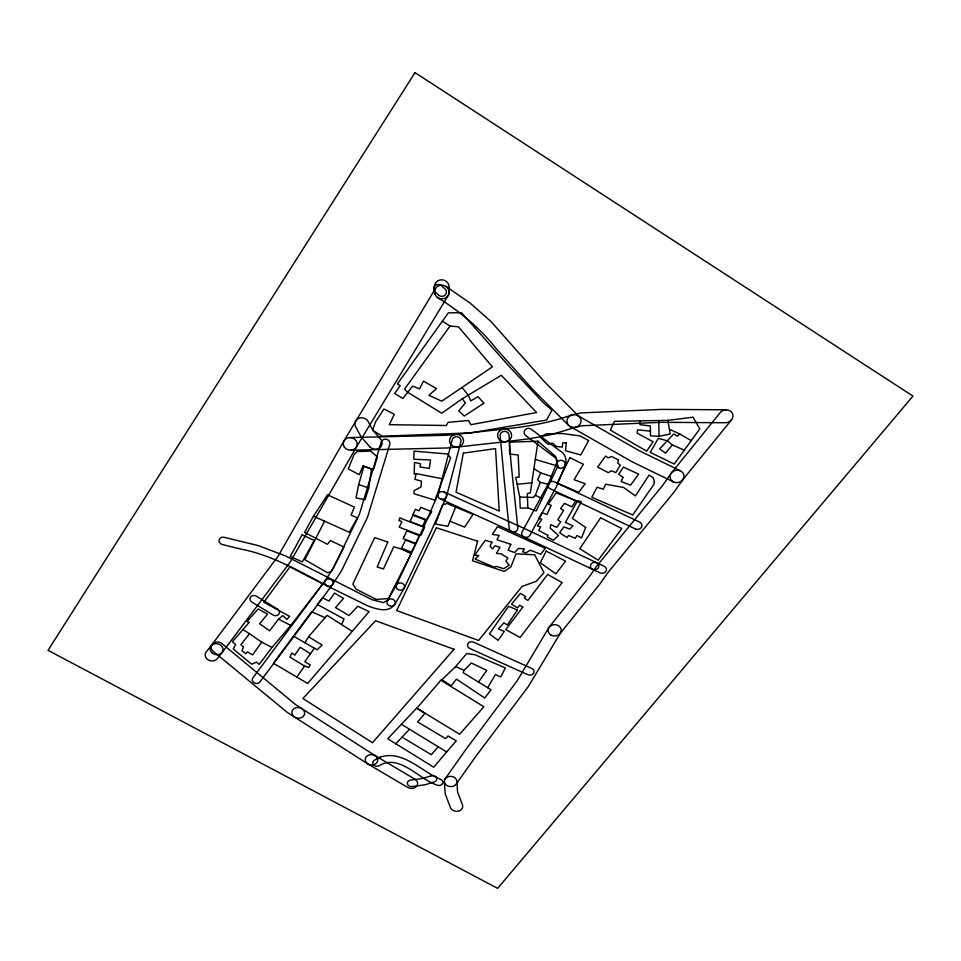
<?xml version="1.0" encoding="UTF-8"?>
<svg xmlns="http://www.w3.org/2000/svg" width="961" height="961" viewBox="0 0 961 961"><rect width="100%" height="100%" fill="white"/><g stroke="black" fill="none" stroke-linecap="round" stroke-linejoin="round"><path stroke-width="1.44" d="M640.17 420.726L639.954 424.666L650.333 425.987L650.549 435.874L659.102 436.306L670.189 433.988L667.955 420.365L614.439 421.338L610.367 430.132L646.669 451.153L653.108 441.748L637.203 433.219L637.455 429.819L649.924 431.093M527.853 507.913L527.301 493.702L530.316 492.837L537.98 441.207L509.402 442.168L509.642 454.048L518.183 454.985L519.168 477.112L515.757 477.401L519.745 497.065L520.249 508.153L527.853 507.913L536.226 510.952L557.897 466.157L555.554 456.415L537.98 441.207M368.736 487.9L371.535 469.172L363.883 466.349L358.657 484.584L356.05 497.918L365.036 499.78L368.736 487.9L358.657 484.584M416.113 473.581L414.924 479.323L421.338 481.149L421.038 486.999L414.071 490.639L414.023 493.762L434.997 500.188L450.601 457.929L447.826 454L414.023 451.141L413.783 459.274L430.564 459.935L429.303 468.331L419.945 467.034L420.69 463.875L414.527 462.421L414.191 474.121L416.113 473.581L442.444 478.77M438.012 494.531L452.235 439.754A4.445 4.012 3.8 0 1 457.568 436.823A4.445 4.012 3.8 0 1 460.872 441.7L446.517 496.417A4.373 3.892 4.4 0 1 439.273 498.266A4.373 3.892 4.4 0 1 440.991 491.72A4.373 3.892 4.4 0 1 446.517 496.417M556.623 463.298L557.236 461.256L556.347 458.493L525.679 435.549A4.457 4.048 -1.7 0 1 525.126 429.855A4.457 4.048 -1.7 0 1 531.409 429.315L559.434 450.493C564.828 452.931 567.531 459.863 565.164 465.256M519.745 497.065L533.487 497.45L535.349 495.371L540.214 482.326L537.583 479.791L540.743 472.956L534.1 468.74M455.55 507.324L447.862 526.304L435.453 524.033L442.54 504.957L447.141 503.468L473.04 514.339L464.656 527.121L449.916 521.222M556.743 462.962L548.299 483.827L522.099 531.938A4.324 3.808 -0.7 0 0 524.129 537.019A4.324 3.808 -0.7 0 0 529.907 535.229L556.287 487.011L565.044 465.592M478.518 682.07L486.759 670.43L471.322 663.006L464.091 670.358L463.13 672.664L491.083 689.758L484.68 697.998L456.463 679.139L451.31 685.722L441.892 679.799L455.634 666.574L466.71 653.492L474.89 654.705L505.366 667.967L500.693 676.976L495.42 674.526L487.695 687.68M438.192 493.99L423.14 528.346L396.4 585.045M446.324 496.945L431.141 531.373L404.257 588.024A4.252 3.676 6.1 0 1 396.977 588.709A4.252 3.676 6.1 0 1 399.752 582.871A4.252 3.676 6.1 0 1 404.257 588.024M341.744 624.109L344.062 619.016L317.358 604.493L322.524 597.754L328.89 601.045L334.536 593.081L343.497 598.355L335.533 607.568L349.047 615.581L357.732 606.271L369.12 611.592L307.664 683.475L273.417 663.234L311.58 611.785L325.094 617.647L327.088 615.328L351.714 631.077M324.59 521.174L304.865 559.734L327.461 572.696L331.293 571.567L344.002 547.073L330.488 540.587L327.473 544.298L304.565 532.442L313.478 516.189L327.509 494.807L354.393 507.084L351.053 515.084L357.36 517.895L349.336 532.274L313.478 516.189M396.521 584.817L387.355 600.829A4.228 3.64 6.4 0 0 390.995 606.175A4.228 3.64 6.4 0 0 395.067 601.286A4.228 3.64 6.4 0 0 388.124 599.904L383.463 602.607L372.111 599.736L285.573 555.963L258.353 545.632L224.189 537.307A4.324 3.736 15.4 0 0 219.132 539.89A4.324 3.736 15.4 0 0 222.471 544.563L240.358 548.983C271.47 554.845 299.123 571.086 326.752 585.742L368.616 606.271C376.652 608.986 387.571 612.986 394.166 605.166M394.947 604.241L404.137 588.252M435.441 288.552L344.05 440.751L278.089 556.191L210.915 646.068M548.743 627.773L517.078 680.941L465.46 750.036L445.135 778.842M448.186 295.471L356.411 447.081L290.078 562.233L222.303 652.339M304.913 642.777L308.553 636.735L325.094 617.647M560.551 632.879L528.31 686.538L476.344 755.646L456.103 784.152A6.319 5.153 3 0 1 445.856 784.789A6.319 5.153 3 0 1 448.282 776.656A6.319 5.153 3 0 1 456.931 781.353L457.52 791.768L462.409 804.753A6.271 5.069 2.7 0 1 458.457 811.108A6.271 5.069 2.7 0 1 450.529 807.793L445.219 793.798L444.318 781.629M325.13 580.684L333.635 567.627L359.402 514.231L381.241 442.012A4.433 4 8.9 0 1 386.682 439.357A4.433 4 8.9 0 1 389.782 444.366L367.498 517.27L341.383 571.038L332.566 584.564M671.126 473.28L662.682 485.389L596.625 566.257L588.985 577.261L549.212 627.101M296.661 677.325L304.529 666.093L308.853 667.487L310.247 664.856L304.817 661.709L314.367 648.279L317.37 649.72L322.067 645.047L308.553 636.735M682.887 479.563L673.901 492.308L607.808 572.708L600.169 583.639L560.083 633.551M261.668 642.14L252.635 654.958L247.445 651.858L245.752 653.732L242.028 650.777L243.457 646.885L240.899 644.711L249.536 633.695L261.668 642.14L272.047 647.414L290.763 625.419L322.836 583.892L289.934 566.858L263.819 602.223L289.633 616.385L286.834 619.389L282.762 615.581L278.522 619.136L269.609 630.8L259.686 623.749L267.482 614.091L258.197 608.962L246.917 621.623L249.295 622.235L232.346 641.756L235.625 644.507L233.223 648.927L251.71 664.219L256.503 662.093L259.158 664.411L272.047 647.414M684.544 450.265L672.28 444.919L667.511 440.835L658.297 438.372L650.237 452.415L674.202 464.079L699.788 428.87L693.049 417.17L667.955 420.365M442.372 321.214L448.391 312.818L461.46 312.709L509.186 366.429L542.665 401.986L551.938 410.191L546.581 420.017L470.77 432.906L382.286 436.186L372.592 430.312L375.511 421.939L383.92 409.014L394.334 414.287L389.313 424.678L446.264 425.507L448.09 422.335L468.524 420.474L470.866 424.702L536.61 412.521L501.294 375.295L462.253 398.767L441.736 413.23L407.44 392.112L404.509 389.205L450.024 326.055L458.469 326.812L492.38 366.886L441.76 401.169L428.966 395.343L436.51 388.556L423.465 381.181L419.501 388.917L412.593 386.13L402.827 398.515L394.611 393.433L400.184 385.673L397.361 383.932L442.372 321.214L450.024 326.055M325.25 580.516L252.815 677.998A4.132 3.448 11.2 0 0 254.221 682.827A4.132 3.448 11.2 0 0 259.866 681.986L332.446 584.744M731.513 419.885L682.442 480.128M672.28 444.919L665.613 453.099L659.582 448.919L673.817 433.904L677.445 436.222L679.667 433.94L691.319 440.715M211.168 645.72L206.098 652.147A6.595 5.502 13.3 0 0 208.249 659.919A6.595 5.502 13.3 0 0 217.234 658.729L222.027 652.687M446.637 751.946L433.747 767.226L387.727 738.757L416.678 708.113L425.014 713.278L417.651 721.939L445.676 738.661L448.006 735.934L456.259 740.859L446.637 751.946L401.362 724.246M438.108 746.865L431.297 754.673L402.034 737.147L395.632 743.934M671.571 472.716L720.161 412.665A7.171 6.403 -15.2 0 1 732.33 413.242A7.171 6.403 -15.2 0 1 725.387 422.732L661.372 422.311L581.958 425.759L575.651 427.273M402.034 737.147L409.302 729.471M571.843 414.948C549.86 422.816 526.82 426.792 503.648 429.074M576.095 427.152L551.482 434.54L529.451 438.757L505.558 441.7M572.288 414.84L580.816 412.93L661.468 409.398L726.3 409.794M455.61 434.42L503.744 429.062M457.496 447.021L505.462 441.712M517.318 484.272L532.118 482.806M455.73 434.408L446.372 435.285L349.792 437.579M457.364 447.033L447.249 447.97L350.669 450.228M540.214 482.326L548.911 484.464M669.409 429.243L679.667 433.94M535.409 459.442L557.897 466.157M540.743 472.956L552.359 476.704M680.328 470.794L639.654 450.925L577.933 415.657M673.709 482.038L632.17 461.809L570.017 426.444M455.634 666.574L464.091 670.358M440.318 498.927L524.045 536.983L592.36 569.272M444.21 492.02L528.033 530.208L596.949 562.87M535.349 495.371L542.4 498.639M596.745 562.762L604.241 566.269A4.3 3.736 -4.6 0 1 605.898 571.314A4.3 3.736 -4.6 0 1 600.06 572.864L592.565 569.38M278.522 619.136L290.763 625.419M293.513 636.134L314.367 648.279M367.943 763.995L407.776 787.467A6.307 5.141 4.4 0 0 416.533 786.374A6.307 5.141 4.4 0 0 414.936 779.179L375.066 755.598M304.529 666.093L289.922 657.084L291.784 653L294.799 655.138L300.132 647.27L310.487 653.744M243.145 629.755L249.536 633.695M367.787 763.899L294.534 717.05M375.222 755.694L301.958 708.665M294.546 717.062L287.135 712.293L213.342 651.402A6.607 5.526 13.2 0 1 212.898 643.498A6.607 5.526 13.2 0 1 222.159 643.75L295.507 704.545L301.946 708.653M437.567 297.562C459.923 311.376 480.272 328.314 496.537 349.047L533.86 390.646L568.72 425.447M446.072 286.45L470.373 303.292L491.155 321.719L544.563 381.877L579.243 416.678M462.265 387.739L468.331 395.283L470.698 400.893L478.037 396.689L483.96 403.188L464.271 416.017L458.733 410.948L465.376 402.875L462.253 398.767M658.705 420.834L659.102 436.306M448.583 294.691A21.526 20.301 9.1 0 0 449.075 286.786A7.316 6.919 7.4 0 0 441.7 279.807A7.316 6.919 7.4 0 0 434.444 286.702A21.526 20.337 5.5 0 0 435.093 294.619M566.341 442.913L565.476 450.709L580.768 454.937L588.612 440.618L580.324 435.958L562.185 433.507L546.497 433.783L540.154 437.051L548.118 444.342L552.407 443.033L556.539 446.457L562.173 447.129L562.846 442.697L566.341 442.913M547.758 535.325L547.458 537.043L553.488 540.214L558.509 535.457L550.148 528.082L550.749 524.646L556.779 527.349L560.719 521.835L557.812 519.781L563.602 510.375L560.611 508.621L564.503 503.348L571.987 506.867L575.807 500.609L556.179 492.885L548.238 504.093L551.206 505.342L547.001 514.447L541.968 512.754L538.953 518.327L541.776 519.396L537.391 525.943L540.647 526.784L538.701 530.412L547.758 535.325M463.322 453.136L456.055 492.224L499.252 511.084L495.54 448.631L463.322 453.136M654.453 481.881L653.66 484.74L632.746 514.976L591.796 497.269L597.057 487.239L603.304 489.221L605.694 484.236L623.509 487.443L635.437 495.912L648.999 475.154L653.216 477.713L654.453 481.881M618.44 459.971L617.731 463.022L620.301 465.088L615.833 472.572L611.316 470.794L608.337 472.68L597.658 467.082L605.538 456.079L608.205 457.808L611.604 456.499L618.44 459.971M477.617 541.175L472.512 560.756L504.201 571.459L510.868 566.858L516.057 553.824L534.676 554.785L543.962 572.66L536.298 581.297L522.099 586.378L478.602 640.482L396.689 610.559L436.366 527.745L477.617 541.175M377.108 457.736L373.493 469.737L362.994 465.785L359.282 474.686L348.254 468.968L354.153 454.469L357.144 451.55L370.55 451.081L376.46 456.115L377.108 457.736M585.693 527.493L581.549 537.944L576.936 535.553L575.255 538.268L568.564 535.433L567.038 537.535L559.626 532.79L563.867 526.88L569.837 529.079L572.972 525.835L565.32 522.472L577.645 500.657L581.393 501.75L572.36 518.387L585.693 527.493M387.763 542.064L377.156 566.99L383.463 568.912L393.71 546.773L401.23 549.007L411.08 553.716L388.436 598.559L376.219 599.424L356.159 589.153L352.831 584.192L374.682 537.583L387.763 542.064M622.98 477.413L621.166 481.557L630.512 485.173L638.681 474.157L623.437 467.094L618.704 474.181L622.98 477.413M491.912 542.184L490.098 546.292L492.512 548.839L494.987 545.692L499.984 547.35L496.369 553.452L501.005 553.764L507.84 558.017L505.918 561.104L509.138 565.236L503.66 568.684L496.176 566.365L494.471 567.29L475.13 559.074L478.77 555.554L474.686 555.194L485.293 540.346L491.912 542.184M510.82 544.322L508.153 550.136L514.579 552.575L518.435 548.431L524.334 548.851L522.604 551.83L525.955 552.839L530.304 550.233L540.815 554.293L545.211 548.335L497.486 526.652L492.32 534.436L499.203 535.373L496.945 539.71L510.82 544.322M399.944 518.027L398.839 520.43L401.878 521.583L399.247 527.217L420.81 535.433L424.606 527.445L399.944 518.027M412.894 515.252L409.963 521.535L422.48 526.304L425.435 520.021L412.894 515.252M404.161 536.574L403.188 538.665L415.681 543.421L419.368 535.625L406.851 530.868L404.161 536.574M420.738 507.372L419.092 510.82L415.404 509.39L412.954 514.507L426.708 519.865L431.753 511.66L420.738 507.372M569.885 457.724L557.236 483.167L578.666 492.32L585.225 483.731L574.089 479.743L583.351 464.259L569.885 457.724M405.626 540.022L401.518 548.166L411.368 552.179L415.512 544.058L405.626 540.022M546.256 551.109L540.238 562.75L555.926 573.849L565.548 561.116L546.256 551.109M302.102 534.833L290.258 556.419L302.355 561.945L314.271 540.418L302.102 534.833M415.02 72.628L48.05 650.333L497.654 888.372L912.95 396.088L415.02 72.628M517.354 610.007L507.348 624.95L503.816 622.872L498.435 628.926L504.285 631.473L498.122 640.35L489.437 633.924L508.585 606.247L517.354 610.007M600.589 517.799L579.807 548.767L598.174 560.203L621.791 528.526L600.589 517.799M522.784 607.184L505.75 629.575L520.033 637.503L562.137 582.618L547.674 574.402L527.889 600.409L524.37 598.15L525.643 596.613L520.418 593.393L511.516 604.193L517.559 607.881L519.757 605.202L522.784 607.184M440.871 680.256L416.846 708.209L459.634 734.252L483.863 706.755L440.871 680.256M454 649.264L372.496 742.709L302.895 698.503L375.583 620.758L454 649.264M380.148 757.148L374.526 760.151A4.024 3.291 5.8 0 0 373.505 764.704A4.024 3.291 5.8 0 0 379.078 765.737C399.32 753.256 418.732 779.179 436.666 784.909A4 3.267 3.4 0 0 442.192 784.092A4 3.267 3.4 0 0 441.063 779.551C421.951 771.959 402.755 749.448 380.148 757.148M430.888 775.935L423.104 778.398L410.731 780.092A4 3.255 4.4 0 0 407.404 783.732A4 3.255 4.4 0 0 411.969 786.566L425.279 784.729L434.72 781.761A4 3.267 3.6 0 0 436.318 777.353A4 3.267 3.6 0 0 430.888 775.935M522.075 672.147L469.773 648.447A4.18 3.556 2.3 0 1 468.007 643.618A4.18 3.556 2.3 0 1 473.653 642.188L531.805 668.472A4.156 3.508 -0.3 0 1 533.595 673.193A4.156 3.508 -0.3 0 1 528.009 674.718L522.075 672.147M635.449 528.946L550.269 488.789A4.397 3.916 -2.8 0 1 548.479 483.491A4.397 3.916 -2.8 0 1 554.437 481.845L639.75 522.159A4.361 3.832 -7.2 0 1 641.383 527.337A4.361 3.832 -7.2 0 1 635.449 528.946M277.573 609.154L256.443 596.24A4.24 3.616 12.7 0 0 250.617 596.997A4.24 3.616 12.7 0 0 251.914 602.103L273.02 614.968A4.228 3.592 11.6 0 0 278.822 614.211A4.228 3.592 11.6 0 0 277.573 609.154M438.66 295.159L435.105 291.976A4.637 4.373 7.8 0 1 434.877 285.789A4.637 4.373 7.8 0 1 441.423 285.669L444.979 288.865A4.625 4.373 7.3 0 1 445.195 295.039A4.625 4.373 7.3 0 1 438.66 295.159M369.925 446.937L361.048 436.726L355.582 426.708A7.051 6.379 11 0 1 358.873 418.275A7.051 6.379 11 0 1 368.255 421.615L372.712 430.072L380.388 438.877A7.003 6.307 9.7 0 1 379.787 447.778A7.003 6.307 9.7 0 1 369.925 446.937M504.393 481.413L500.164 435.657A4.445 4.036 0.2 0 1 504.321 431.369A4.445 4.036 0.2 0 1 509.042 435.153L510.759 460.187L517.823 527.889A4.337 3.82 0 0 1 513.883 532.034A4.337 3.82 0 0 1 509.186 528.574L504.393 481.413M550.857 635.005A6.643 5.682 -1.6 0 0 561.272 630.752A6.643 5.682 -1.6 0 0 551.83 625.203A6.643 5.682 -1.6 0 0 550.857 635.005M672.916 481.629A7.015 6.21 -10.5 0 0 683.968 476.776A7.015 6.21 -10.5 0 0 674.154 470.842A7.015 6.21 -10.5 0 0 672.916 481.629M326.139 585.345A4.252 3.676 9.7 0 0 333.035 583.423A4.252 3.676 9.7 0 0 327.377 579.111A4.252 3.676 9.7 0 0 326.139 585.345M570.101 426.504A7.075 6.427 -5.3 0 0 581.033 421.29A7.075 6.427 -5.3 0 0 570.774 415.368A7.075 6.427 -5.3 0 0 570.101 426.504M558.846 467.815A4.421 3.976 -3.6 0 0 565.32 464.055A4.421 3.976 -3.6 0 0 558.533 460.944A4.421 3.976 -3.6 0 0 558.846 467.815M367.126 763.43A6.355 5.213 6 0 0 377.673 761.22A6.355 5.213 6 0 0 369.697 754.733A6.355 5.213 6 0 0 367.126 763.43M293.874 716.57A6.451 5.346 9.2 0 0 304.517 714.347A6.451 5.346 9.2 0 0 296.336 707.632A6.451 5.346 9.2 0 0 293.874 716.57M344.326 447.057A7.003 6.295 11.3 0 0 356.411 447.081A7.003 6.295 11.3 0 0 349.96 437.579A7.003 6.295 11.3 0 0 344.326 447.057M451.526 445.075A7.003 6.343 3.8 0 0 463.286 442.54A7.003 6.343 3.8 0 0 454.841 434.54A7.003 6.343 3.8 0 0 451.526 445.075M499.588 439.85A7.027 6.367 0.2 0 0 511.372 437.111A7.027 6.367 0.2 0 0 502.855 429.219A7.027 6.367 0.2 0 0 499.588 439.85M591.904 568.984A4.3 3.736 -4.2 0 0 598.883 566.63A4.3 3.736 -4.2 0 0 593.177 562.581A4.3 3.736 -4.2 0 0 591.904 568.984M212.249 653.072A6.607 5.526 13.2 0 0 223.012 650.753A6.607 5.526 13.2 0 0 214.531 643.774A6.607 5.526 13.2 0 0 212.249 653.072M437.435 297.466A7.316 6.895 7.3 0 0 449.075 292.925A7.316 6.895 7.3 0 0 438.949 285.621A7.316 6.895 7.3 0 0 437.435 297.466"/></g></svg>
